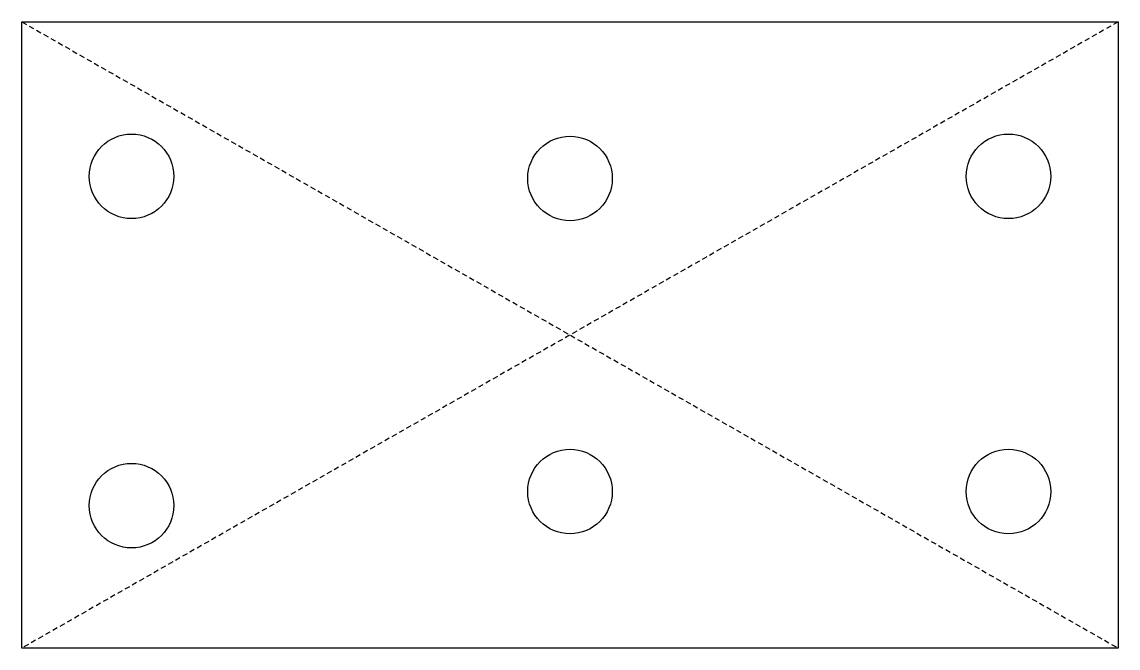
# Model space of a CAD drawing. Header units: millimetres. Extents: x -17.5 to 17.5, y -10 to 10.
import ezdxf

# ---------------------------------------------------------------- set-up
doc = ezdxf.new("R2010")
doc.units = ezdxf.units.MM
doc.linetypes.add('DASHED', pattern=[0.2067, 0.1654, -0.0413])

msp = doc.modelspace()

# ---------------------------------------------------------------- linework, layer by layer
at = {"color": 30, "linetype": 'DASHED', "lineweight": 25, "true_color": 0xff8000}
for p, q in [((-17.5, 10), (17.5, -10)), ((17.5, 10), (-17.5, -10))]:
    msp.add_line(p, q, dxfattribs=at)
msp.add_lwpolyline([(-17.5, 10), (17.5, 10), (17.5, -10), (-17.5, -10)], close=True)
for centre in [(-14, 5.067), (0, 5), (14, 5.067), (0, -5), (14, -5), (-14, -5.45)]:
    msp.add_circle(centre, 1.35)

doc.saveas('drawing.dxf')
